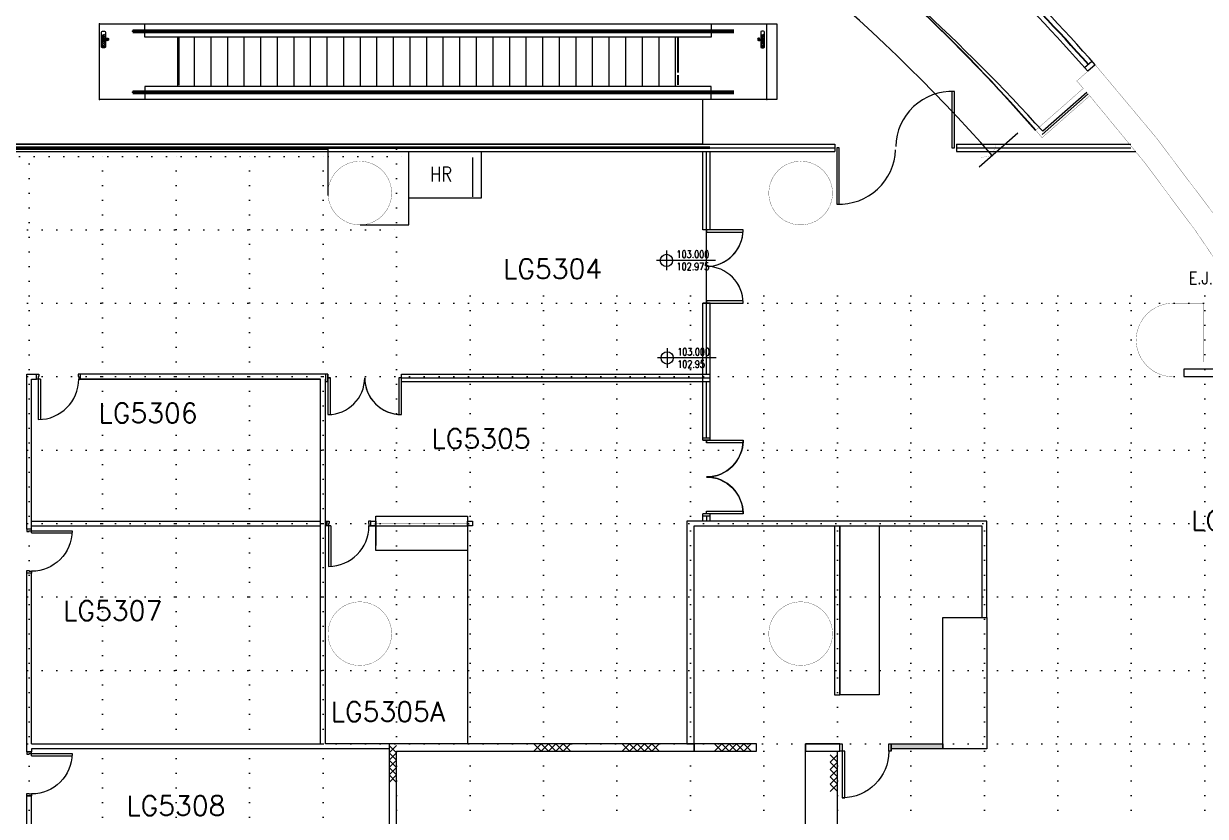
# Model space of a CAD drawing. Header units: millimetres. Extents: x -164841 to 156300, y -101000 to 60475.
# Drawn here: x -54862 to -30739, y 21068 to 37262 of the extents above; entities that cross this region are included whole.
import ezdxf

# ---------------------------------------------------------------- set-up
doc = ezdxf.new("R2010")
doc.units = ezdxf.units.MM
doc.header["$LTSCALE"] = 1200
for name, pattern in [('s2103a$0$CENTER', [2, 1.25, -0.25, 0.25, -0.25]), ('s2103a$0$DASHDOT', [1, 0.5, -0.25, 0, -0.25]), ('s2103a$0$DOT', [0.25, 0, -0.25])]:
    doc.linetypes.add(name, pattern=pattern)
for name, color, linetype in [('s2103a$0$17', 1, 'Continuous'), ('s2103a$0$20', 7, 'Continuous'), ('s2103a$0$23', 7, 'Continuous'), ('s2103a$0$25', 7, 'Continuous'), ('s2103a$0$29', 7, 'Continuous'), ('s2103a$0$35', 7, 'Continuous'), ('s2103a$0$4', 7, 'Continuous'), ('s2103a$0$6', 7, 'Continuous'), ('s2103a$0$7', 7, 'Continuous'), ('s2103a$0$ceil-off', 7, 'Continuous'), ('s2103a$0$dr-new', 2, 'Continuous'), ('s2103a$0$Escalator_1', 1, 'Continuous'), ('s2103a$0$Escalator_2', 1, 'Continuous'), ('s2103a$0$L1', 1, 'Continuous'), ('s2103a$0$L2', 3, 'Continuous'), ('s2103a$0$LG5$0$23', 7, 'Continuous'), ('s2103a$0$LG5$0$25', 7, 'Continuous'), ('s2103a$0$LG5$0$6', 7, 'Continuous'), ('s2103a$0$LG5$0$new addition', 1, 'Continuous'), ('s2103a$0$LG5$0$New partition', 7, 'Continuous'), ('s2103a$0$LG5-Mac-n_dr', 9, 'Continuous'), ('s2103a$0$LG5-Mac-n_wall', 2, 'Continuous'), ('s2103a$0$o-ht-mac', 7, 'Continuous'), ('s2103a$0$ROOM-NO', 4, 'Continuous'), ('s2103a$0$TEM-CALCULATION', 2, 'Continuous'), ('s3103a$0$ROOM-NO', 4, 'Continuous')]:
    doc.layers.add(name, color=color, linetype=linetype)
doc.styles.add('s2103a$0$LG5$0$STANDARD', font='SIMPLEX')
doc.styles.add('s2103a$0$STANDARD', font='SIMPLEX')
doc.styles.add('s3103a$0$LG5$0$STANDARD', font='SIMPLEX')

# ---------------------------------------------------------------- blocks, each defined once
blk = doc.blocks.new('s3103a')
at = {"layer": 's3103a$0$ROOM-NO', "style": 's3103a$0$LG5$0$STANDARD'}
blk.add_text('LG5301', height=400, dxfattribs=at).set_placement((-31028, 26911))
blk = doc.blocks.new('s2103a$0$W82')
at = {"layer": 's2103a$0$23', "color": 8, "linetype": 'Continuous'}
for points in [[(0, 0), (0.0083, -0.1999), (0.1082, -0.1958), (0.0998, 0.0041)], [(3.0233, 0), (3.0156, -0.1999), (2.9157, -0.1961), (2.9234, 0.0038)]]:
    blk.add_lwpolyline(points, close=True, dxfattribs=at)
for centre, radius, start, end in [((1.510408, -37.969921), 38.000077, 87.718344, 92.277678), ((1.49895, -37.969462), 37.800077, 87.700481, 92.259814), ((1.570816, -37.97228), 37.905077, 87.960631, 92.217753), ((1.570816, -37.97228), 37.895077, 87.960672, 92.217708)]:
    blk.add_arc(centre, radius, start, end, dxfattribs=at)
blk = doc.blocks.new('s2103a$0$LEVEL')
at = {"layer": 's2103a$0$35', "linetype": 'Continuous'}
for p, q in [((1, 0), (-0.2, 0)), ((0, 0.2), (0, -0.2))]:
    blk.add_line(p, q, dxfattribs=at)
blk.add_circle((0, 0), 0.125, dxfattribs=at)
at = {"layer": 's2103a$0$35', "linetype": 'Continuous', "style": 's2103a$0$STANDARD', "width": 0.8}
for tag, p in [('TAG2', (0.2063, 0.05)), ('TAG1', (0.2063, -0.2))]:
    blk.add_attdef(tag, p, '', height=0.15, dxfattribs=at)
blk = doc.blocks.new('s2103a$0$ARROW')
at = {"layer": 's2103a$0$25', "color": 14, "linetype": 'Continuous', "const_width": 0.005}
blk.add_lwpolyline([(-0.433, 0.25), (0, 0), (0.433, 0.25)], dxfattribs=at)
blk = doc.blocks.new('s2103a$0$LG5$0$DR825')
for p, q in [((818.5, 100), (818.5, 925)), ((862.5, 100), (862.5, 925)), ((0, 100), (0, 0)), ((37.5, 100), (0, 100)), ((0, 0), (50, 0)), ((37.5, 50), (37.5, 100)), ((50, 50), (37.5, 50)), ((50, 0), (50, 50)), ((818.5, 100), (862.5, 100)), ((850, 50), (862.5, 50)), ((850, 0), (850, 50)), ((900, 0), (850, 0)), ((862.5, 100), (900, 100)), ((862.5, 50), (862.5, 100)), ((900, 100), (900, 0))]:
    blk.add_line(p, q)
blk.add_arc((862.5, 100), 825, 90, 180)

msp = doc.modelspace()

# ---------------------------------------------------------------- hatches: boundary and pattern name
at = {"layer": 's2103a$0$o-ht-mac', "ltscale": 0.4}
msp.add_hatch(color=0, dxfattribs=at).paths.add_polyline_path([(-37150, 22548), (-36100, 22548), (-36100, 22448), (-37150, 22448)])

# ---------------------------------------------------------------- linework, layer by layer
for p, q in [((-44300, 22400), (-44450, 22548)), ((-44450, 22400), (-44300, 22548)), ((-44300, 22400), (-44150, 22548)), ((-44150, 22400), (-44300, 22548)), ((-44150, 22400), (-44000, 22548)), ((-44000, 22400), (-44150, 22548)), ((-44000, 22400), (-43850, 22548)), ((-43850, 22400), (-44000, 22548)), ((-43850, 22400), (-43700, 22548)), ((-43700, 22400), (-43850, 22548)), ((-42491, 22400), (-42641, 22548)), ((-42641, 22400), (-42491, 22548)), ((-42491, 22400), (-42341, 22548)), ((-42341, 22400), (-42491, 22548)), ((-42341, 22400), (-42191, 22548)), ((-42191, 22400), (-42341, 22548)), ((-42191, 22400), (-42041, 22548)), ((-42041, 22400), (-42191, 22548)), ((-42041, 22400), (-41891, 22548)), ((-41891, 22400), (-42041, 22548))]:
    msp.add_line(p, q)
at = {"layer": 's2103a$0$17', "color": 0, "ltscale": 0.4}
for p, q in [((-47775, 27100), (-47675, 27100)), ((-47675, 27000), (-47675, 27100)), ((-45800, 27000), (-45800, 27100)), ((-47775, 27000), (-47675, 27000)), ((-47675, 27000), (-47675, 26600)), ((-47675, 27000), (-47675, 26600)), ((-47675, 27000), (-45800, 27000))]:
    msp.add_line(p, q, dxfattribs=at)
at = {"layer": 's2103a$0$17'}
for p, q in [((-47675, 27000), (-47675, 27100)), ((-47675, 27000), (-47675, 27100)), ((-45800, 27000), (-45800, 27100)), ((-45800, 27000), (-45800, 27100))]:
    msp.add_line(p, q, dxfattribs=at)
at = {"layer": 's2103a$0$17', "color": 0, "ltscale": 0.4}
for points in [[(-47775, 27100), (-47675, 27100), (-47675, 27000), (-47775, 27000)], [(-45800, 26500), (-47675, 26500), (-47675, 27200), (-45800, 27200)], [(-45800, 26500), (-47675, 26500), (-47675, 27200), (-45800, 27200)], [(-45800, 27100), (-45700, 27100), (-45700, 27000), (-45800, 27000)]]:
    msp.add_lwpolyline(points, close=True, dxfattribs=at)
for points, const_width in [([(-47675, 27021), (-47725, 27021), (-47725, 27080), (-47675, 27080), (-47675, 27087), (-47732, 27087), (-47732, 27013), (-47675, 27013)], 0.1), ([(-45800, 27100), (-45700, 27100), (-45700, 22548)], 1), ([(-45800, 27100), (-45700, 27100), (-45700, 22548)], 1), ([(-45800, 27021), (-45750, 27021), (-45750, 27080), (-45800, 27080), (-45800, 27087), (-45742, 27087), (-45742, 27013), (-45800, 27013)], 0.1)]:
    msp.add_lwpolyline(points, dxfattribs=dict(at, const_width=const_width))
for points in [[(-47675, 27025, 0.1, 0.1, 0), (-47725, 27025, 0.1, 0.1, 0), (-47725, 27075, 0.1, 0.1, 0), (-47675, 27075, 0.1, 0.1, 0), (-47675, 27070, 0.1, 0.1, 0), (-47720, 27070, 0.1, 0.1, 0), (-47720, 27030, 0.1, 0.1, 0), (-47675, 27030, 0, 0, 0)], [(-45800, 27025, 0.1, 0.1, 0), (-45750, 27025, 0.1, 0.1, 0), (-45750, 27075, 0.1, 0.1, 0), (-45800, 27075, 0.1, 0.1, 0), (-45800, 27070, 0.1, 0.1, 0), (-45755, 27070, 0.1, 0.1, 0), (-45755, 27030, 0.1, 0.1, 0), (-45800, 27030, 0, 0, 0)]]:
    msp.add_lwpolyline(points, format="xyseb", close=True, dxfattribs=at)
at = {"layer": 's2103a$0$17'}
msp.add_lwpolyline([(-45800, 27000), (-45800, 22548)], dxfattribs=at)
at = {"layer": 's2103a$0$20', "color": 14, "linetype": 'Continuous', "const_width": 5}
msp.add_lwpolyline([(-32987, 36420), (-33363, 36090), (-33231, 35939), (-34203, 35083), (-34071, 34932), (-33098, 35789)], dxfattribs=at)
for points in [[(-29472, 31750, 0.038511), (-32987, 36420, 0.038511)], [(-29970, 31600, 0.034896), (-33100, 35788, 0.034896)]]:
    msp.add_lwpolyline(points, format="xyb", dxfattribs=at)
at = {"layer": 's2103a$0$20', "color": 14, "linetype": 'Continuous'}
msp.add_lwpolyline([(-31175, 30050), (-30325, 30050), (-30325, 30200), (-31175, 30200)], close=True, dxfattribs=at)
at = {"layer": 's2103a$0$23', "color": 14, "linetype": 'Continuous'}
msp.add_lwpolyline([(-56350, 33900), (-56350, 34700), (-48650, 34700), (-48650, 33800)], dxfattribs=at)
at = {"layer": 's2103a$0$29', "color": 15, "linetype": 'Continuous'}
msp.add_line((-35353, 34336), (-34565, 35030), dxfattribs=at)
msp.add_arc((-61500, 11300), 35199, 41.3811, 77.8554, dxfattribs=at)
at = {"layer": 's2103a$0$4', "linetype": 's2103a$0$DOT'}
for p, q in [((-101160, 34550), (-47100, 34550)), ((-54750, 34700), (-54750, 12700)), ((-53250, 16550), (-53250, 34700)), ((-51750, 16550), (-51750, 34700)), ((-50250, 16550), (-50250, 34700)), ((-48750, 16550), (-48750, 34700)), ((-47250, 34700), (-47250, 16550)), ((-128910, 33050), (-47100, 33050)), ((-45750, 31700), (-45750, 6250)), ((-44250, 31700), (-44250, 6250)), ((-42750, 31700), (-42750, 6250)), ((-41250, 31700), (-41250, 6250)), ((-39750, 31700), (-39750, 6250)), ((-38250, 31700), (-38250, 12050)), ((-36750, 31700), (-36750, 6050)), ((-35250, 31700), (-35250, 6050)), ((-33750, 31700), (-33750, 6050)), ((-32250, 31700), (-32250, 6050)), ((-30750, 31700), (-30750, 7550)), ((-128910, 31550), (-29997, 31550)), ((-128910, 30050), (-30000, 30050)), ((-128910, 28550), (-30000, 28550)), ((-128910, 27050), (-30000, 27050)), ((-128910, 25550), (-30000, 25550)), ((-128910, 24050), (-30000, 24050)), ((-128910, 22550), (-30000, 22550))]:
    msp.add_line(p, q, dxfattribs=at)
at = {"layer": 's2103a$0$6', "color": 14, "linetype": 'Continuous', "const_width": 5}
msp.add_lwpolyline([(-47350, 33800, 1), (-48650, 33800, 1)], format="xyb", close=True, dxfattribs=at)
at = {"layer": 's2103a$0$6', "color": 12, "linetype": 'Continuous', "const_width": 5}
for points in [[(-38350, 33800, 1), (-39650, 33800, 1)], [(-47350, 24800, 1), (-48650, 24800, 1)], [(-47350, 24800, 1), (-48650, 24800, 1)], [(-38350, 24800, 1), (-39650, 24800, 1)]]:
    msp.add_lwpolyline(points, format="xyb", close=True, dxfattribs=at)
msp.add_lwpolyline([(-31400, 31550, 1), (-31400, 30050, 1)], format="xyb", dxfattribs=at)
msp.add_lwpolyline([(-31400, 31550), (-30775, 31550), (-30775, 30350), (-31175, 30350), (-31175, 30050), (-31400, 30050)], dxfattribs=at)
at = {"layer": 's2103a$0$7', "color": 14, "linetype": 'Continuous'}
msp.add_arc((-61500, 11300), 36200, 41.0639, 83.8944, dxfattribs=at)
at = {"layer": 's2103a$0$ceil-off', "color": 10, "linetype": 'Continuous'}
for p, q in [((-38150, 22548), (-38150, 22398)), ((-37200, 22398), (-37200, 22548)), ((-37150, 22398), (-37150, 22548)), ((-37150, 22548), (-37150, 22398)), ((-38100, 22398), (-38200, 22398)), ((-38150, 22398), (-38150, 21448)), ((-38100, 21448), (-38100, 22398)), ((-37150, 22398), (-37200, 22398)), ((-38150, 21448), (-38100, 21448))]:
    msp.add_line(p, q, dxfattribs=at)
at = {"layer": 's2103a$0$ceil-off', "color": 10, "linetype": 'Continuous', "extrusion": (0, 0, -1)}
msp.add_ellipse((-38150, 22398), major_axis=(672, -672), ratio=1, start_param=5.497787, end_param=7.068583, dxfattribs=at)
at = {"layer": 's2103a$0$dr-new'}
for p, q in [((-41000, 30100), (-41000, 31552)), ((-40850, 30100), (-40850, 31552)), ((-48650, 29950), (-48650, 30100)), ((-48650, 30100), (-48650, 29950)), ((-48650, 30025), (-48600, 30025)), ((-48600, 30025), (-48650, 30025)), ((-48600, 29275), (-48600, 30025)), ((-47200, 30025), (-47200, 29275)), ((-47150, 29275), (-47150, 30025)), ((-48650, 29275), (-48600, 29275)), ((-47200, 29275), (-47150, 29275))]:
    msp.add_line(p, q, dxfattribs=at)
for points in [[(-48650, 29275), (-48600, 29275), (-48600, 30025), (-48650, 30025)], [(-47200, 29275), (-47150, 29275), (-47150, 30025), (-47200, 30025)]]:
    msp.add_lwpolyline(points, close=True, dxfattribs=at)
for centre, start, end in [((-48650, 30025), 270, 0), ((-47150, 30025), 180, 270)]:
    msp.add_arc(centre, 750, start, end, dxfattribs=at)
for centre, start_param, end_param in [((-48650, 30025), 3.926991, 5.497787), ((-47150, 30025), 2.356194, 3.926991)]:
    msp.add_ellipse(centre, major_axis=(530, 530), ratio=1, start_param=start_param, end_param=end_param, dxfattribs=at)
at = {"layer": 's2103a$0$Escalator_1', "color": 1, "linetype": 'Continuous'}
for p, q in [((-53312, 35710), (-53312, 37257)), ((-53312, 35710), (-53312, 37257)), ((-52389, 36986), (-52389, 37257)), ((-40826, 37257), (-40826, 36986)), ((-53271, 36790), (-53271, 37090)), ((-53251, 37110), (-53211, 37110)), ((-53191, 37090), (-53191, 36790)), ((-53156, 36940), (-53180, 36954)), ((-53156, 36940), (-53180, 36926)), ((-53164, 36950), (-53178, 36957)), ((-53164, 36930), (-53178, 36922)), ((-52171, 36986), (-52389, 36986)), ((-51853, 36986), (-52171, 36986)), ((-41484, 36986), (-51853, 36986)), ((-51723, 36971), (-51683, 36971)), ((-51723, 36946), (-51683, 36946)), ((-51723, 36921), (-51683, 36921)), ((-51713, 35980), (-51713, 36986)), ((-51374, 35980), (-51374, 36986)), ((-51036, 35980), (-51036, 36986)), ((-50697, 35980), (-50697, 36986)), ((-50358, 35980), (-50358, 36986)), ((-50020, 35980), (-50020, 36986)), ((-49681, 35980), (-49681, 36986)), ((-49342, 35980), (-49342, 36986)), ((-49004, 35980), (-49004, 36986)), ((-48665, 35980), (-48665, 36986)), ((-48326, 35980), (-48326, 36986)), ((-47988, 35980), (-47988, 36986)), ((-47649, 35980), (-47649, 36986)), ((-47311, 35980), (-47311, 36986)), ((-46972, 35980), (-46972, 36986)), ((-46633, 35980), (-46633, 36986)), ((-46295, 35980), (-46295, 36986)), ((-45956, 35980), (-45956, 36986)), ((-45617, 35980), (-45617, 36986)), ((-45279, 35980), (-45279, 36986)), ((-44940, 35980), (-44940, 36986)), ((-44601, 35980), (-44601, 36986)), ((-44263, 35980), (-44263, 36986)), ((-43924, 35980), (-43924, 36986)), ((-43586, 35980), (-43586, 36986)), ((-43247, 35980), (-43247, 36986)), ((-42908, 35980), (-42908, 36986)), ((-42570, 35980), (-42570, 36986)), ((-42231, 35980), (-42231, 36986)), ((-41892, 35980), (-41892, 36986)), ((-41554, 35980), (-41554, 36986)), ((-41484, 36971), (-41524, 36971)), ((-41484, 36946), (-41524, 36946)), ((-41484, 36921), (-41524, 36921)), ((-40844, 36986), (-41484, 36986)), ((-40826, 36986), (-41044, 36986)), ((-53211, 36770), (-53251, 36770)), ((-51723, 36896), (-51683, 36896)), ((-51723, 36871), (-51683, 36871)), ((-51723, 36846), (-51683, 36846)), ((-51723, 36821), (-51683, 36821)), ((-51723, 36796), (-51683, 36796)), ((-51723, 36771), (-51683, 36771)), ((-51723, 36746), (-51683, 36746)), ((-51723, 36721), (-51683, 36721)), ((-51723, 36696), (-51683, 36696)), ((-51723, 36671), (-51683, 36671)), ((-41484, 36896), (-41524, 36896)), ((-41484, 36871), (-41524, 36871)), ((-41484, 36846), (-41524, 36846)), ((-41484, 36821), (-41524, 36821)), ((-41484, 36796), (-41524, 36796)), ((-41484, 36771), (-41524, 36771)), ((-41484, 36746), (-41524, 36746)), ((-41484, 36721), (-41524, 36721)), ((-41484, 36696), (-41524, 36696)), ((-41484, 36671), (-41524, 36671)), ((-51723, 36646), (-51683, 36646)), ((-51723, 36621), (-51683, 36621)), ((-51723, 36596), (-51683, 36596)), ((-51723, 36571), (-51683, 36571)), ((-51723, 36546), (-51683, 36546)), ((-51723, 36521), (-51683, 36521)), ((-51723, 36496), (-51683, 36496)), ((-51723, 36471), (-51683, 36471)), ((-51723, 36446), (-51683, 36446)), ((-41484, 36646), (-41524, 36646)), ((-41484, 36621), (-41524, 36621)), ((-41484, 36596), (-41524, 36596)), ((-41484, 36571), (-41524, 36571)), ((-41484, 36546), (-41524, 36546)), ((-41484, 36521), (-41524, 36521)), ((-41484, 36496), (-41524, 36496)), ((-41484, 36471), (-41524, 36471)), ((-41484, 36446), (-41524, 36446)), ((-51723, 36421), (-51683, 36421)), ((-51723, 36396), (-51683, 36396)), ((-51723, 36371), (-51683, 36371)), ((-51723, 36346), (-51683, 36346)), ((-51723, 36321), (-51683, 36321)), ((-51723, 36296), (-51683, 36296)), ((-51723, 36271), (-51683, 36271)), ((-51723, 36246), (-51683, 36246)), ((-51723, 36221), (-51683, 36221)), ((-51723, 36221), (-51683, 36221)), ((-51723, 36196), (-51683, 36196)), ((-41484, 36421), (-41524, 36421)), ((-41484, 36396), (-41524, 36396)), ((-41484, 36371), (-41524, 36371)), ((-41484, 36346), (-41524, 36346)), ((-41484, 36321), (-41524, 36321)), ((-41484, 36296), (-41524, 36296)), ((-41484, 36271), (-41524, 36271)), ((-41484, 36196), (-41524, 36196)), ((-52171, 35980), (-52389, 35980)), ((-52389, 35980), (-52389, 35710)), ((-51853, 35980), (-52171, 35980)), ((-41484, 35980), (-51853, 35980)), ((-51723, 36171), (-51683, 36171)), ((-51723, 36146), (-51683, 36146)), ((-51723, 36121), (-51683, 36121)), ((-51723, 36096), (-51683, 36096)), ((-51723, 36071), (-51683, 36071)), ((-51723, 36046), (-51683, 36046)), ((-51723, 36020), (-51683, 36020)), ((-41484, 36171), (-41524, 36171)), ((-41484, 36146), (-41524, 36146)), ((-41484, 36121), (-41524, 36121)), ((-41484, 36096), (-41524, 36096)), ((-41484, 36071), (-41524, 36071)), ((-41484, 36046), (-41524, 36046)), ((-41484, 36020), (-41524, 36020)), ((-40844, 35980), (-41484, 35980)), ((-40826, 35980), (-41044, 35980)), ((-40826, 35710), (-40826, 35980))]:
    msp.add_line(p, q, dxfattribs=at)
at = {"layer": 's2103a$0$Escalator_1'}
msp.add_line((-39690, 35710), (-39690, 37257), dxfattribs=at)
at = {"layer": 's2103a$0$Escalator_1', "color": 2}
for p, q in [((-39852, 36940), (-39827, 36954)), ((-39852, 36940), (-39827, 36926)), ((-39844, 36950), (-39830, 36957)), ((-39844, 36930), (-39830, 36922)), ((-39816, 37090), (-39816, 36790)), ((-39756, 37110), (-39796, 37110)), ((-39736, 36790), (-39736, 37090)), ((-39796, 36770), (-39756, 36770))]:
    msp.add_line(p, q, dxfattribs=at)
at = {"layer": 's2103a$0$Escalator_1', "color": 1, "linetype": 'Continuous', "const_width": 1}
msp.add_lwpolyline([(-52389, 38813), (-53312, 38813), (-53312, 35710), (-52389, 35710)], dxfattribs=at)
at = {"layer": 's2103a$0$Escalator_1', "color": 1, "linetype": 'Continuous'}
msp.add_lwpolyline([(-53312, 35710), (-53312, 37257), (-39490, 37257), (-39490, 35710)], close=True, dxfattribs=at)
at = {"layer": 's2103a$0$Escalator_1', "color": 1}
for points in [[(-52640, 37106, 81.6, 81.6, 0), (-40360, 37106, 81.6, 81.6, 0)], [(-52640, 35861, 81.6, 81.6, 0), (-40360, 35861, 81.6, 81.6, 0)]]:
    msp.add_lwpolyline(points, format="xyseb", dxfattribs=at)
at = {"layer": 's2103a$0$Escalator_1', "color": 1, "linetype": 'Continuous', "extrusion": (0, 0, -1)}
for centre, major_axis, start_param, end_param in [((-53251, 37090), (-20, 0), -0.000214, 1.570582), ((-53211, 37090), (20, 0), -1.570582, 0.000214), ((-53156, 36940), (-19.7, 19.7), 4.978556, 6.017018), ((-53156, 36940), (27.9, 0), 3.829474, 8.736897), ((-53156, 36940), (-12.7, 0), 0.897784, 5.385401), ((-53251, 36790), (20, 0), 1.57101, 3.141807), ((-53211, 36790), (-20, 0), 3.141378, 4.712175)]:
    msp.add_ellipse(centre, major_axis=major_axis, ratio=1, start_param=start_param, end_param=end_param, dxfattribs=at)
at = {"layer": 's2103a$0$Escalator_1', "color": 2}
for centre, major_axis, start_param, end_param in [((-39852, 36940), (-27.9, 0), 3.829474, 8.736897), ((-39852, 36940), (12.7, 0), 0.897784, 5.385401), ((-39852, 36940), (19.7, 19.7), 4.978556, 6.017018), ((-39796, 37090), (-20, 0), -1.570582, 0.000214), ((-39756, 37090), (20, 0), -0.000214, 1.570582), ((-39796, 36790), (20, 0), 3.141378, 4.712175), ((-39756, 36790), (-20, 0), 1.57101, 3.141807)]:
    msp.add_ellipse(centre, major_axis=major_axis, ratio=1, start_param=start_param, end_param=end_param, dxfattribs=at)
at = {"layer": 's2103a$0$Escalator_1', "color": 1, "linetype": 'Continuous'}
for p in [(-53312, 37257), (-52638, 37106), (-53312, 35710), (-52638, 35861)]:
    msp.add_point(p, dxfattribs=at)
at = {"layer": 's2103a$0$Escalator_1', "color": 1}
for p in [(-40560, 37106), (-40560, 35861)]:
    msp.add_point(p, dxfattribs=at)
at = {"layer": 's2103a$0$Escalator_1'}
msp.add_point((-39690, 35710), dxfattribs=at)
at = {"layer": 's2103a$0$Escalator_2'}
for p, q in [((-41000, 34800), (-41000, 35710)), ((-33133, 35825), (-34070, 35000)), ((-33159, 35855), (-34059, 35063))]:
    msp.add_line(p, q, dxfattribs=at)
for points, const_width in [([(-47000, 34650), (-40850, 34650), (-40850, 35710)], 1), ([(-33231, 35939), (-34203, 35083), (-34071, 34932), (-33098, 35789)], 5), ([(-40905, 34800), (-40905, 35685), (-40945, 35685), (-40945, 34800)], 1)]:
    msp.add_lwpolyline(points, dxfattribs=dict(at, const_width=const_width))
for centre, radius, start, end in [((-61507, 11311), 36204, 41.0438, 52.4054), ((-62114, 9721), 37806, 42.0906, 53.1103)]:
    msp.add_arc(centre, radius, start, end, dxfattribs=at)
at = {"layer": 's2103a$0$L1'}
for p, q in [((-47250, 22513), (-47400, 22363)), ((-47250, 22363), (-47400, 22513)), ((-44300, 22400), (-44450, 22550)), ((-44450, 22400), (-44300, 22550)), ((-44300, 22400), (-44150, 22550)), ((-44150, 22400), (-44300, 22550)), ((-44150, 22400), (-44000, 22550)), ((-44000, 22400), (-44150, 22550)), ((-44000, 22400), (-43850, 22550)), ((-43850, 22400), (-44000, 22550)), ((-43850, 22400), (-43700, 22550)), ((-43700, 22400), (-43850, 22550)), ((-42491, 22400), (-42641, 22550)), ((-42641, 22400), (-42491, 22550)), ((-42491, 22400), (-42341, 22550)), ((-42341, 22400), (-42491, 22550)), ((-42341, 22400), (-42191, 22550)), ((-42191, 22400), (-42341, 22550)), ((-42191, 22400), (-42041, 22550)), ((-42041, 22400), (-42191, 22550)), ((-42041, 22400), (-41891, 22550)), ((-41891, 22400), (-42041, 22550)), ((-40610, 22400), (-40760, 22550)), ((-40760, 22400), (-40610, 22550)), ((-40610, 22400), (-40460, 22550)), ((-40460, 22400), (-40610, 22550)), ((-40460, 22400), (-40310, 22550)), ((-40310, 22400), (-40460, 22550)), ((-40310, 22400), (-40160, 22550)), ((-40160, 22400), (-40310, 22550)), ((-40160, 22400), (-40010, 22550)), ((-40010, 22400), (-40160, 22550)), ((-47250, 22363), (-47400, 22213)), ((-47250, 22213), (-47400, 22363)), ((-47250, 22213), (-47400, 22063)), ((-47250, 22063), (-47400, 22213)), ((-38250, 22176), (-38400, 22326)), ((-38250, 22326), (-38400, 22176)), ((-47250, 22063), (-47400, 21913)), ((-47250, 21913), (-47400, 22063)), ((-38250, 22026), (-38400, 22176)), ((-38250, 22176), (-38400, 22026)), ((-38250, 21876), (-38400, 22026)), ((-38250, 22026), (-38400, 21876)), ((-47250, 21763), (-47400, 21913)), ((-47250, 21913), (-47400, 21763)), ((-38250, 21726), (-38400, 21876)), ((-38250, 21876), (-38400, 21726)), ((-38250, 21726), (-38400, 21576)), ((-38250, 21576), (-38400, 21726))]:
    msp.add_line(p, q, dxfattribs=at)
at = {"layer": 's2103a$0$L2', "const_width": 1}
for points in [[(-51723, 35990), (-52382, 35990), (-52382, 35720), (-53312, 35720), (-53312, 37257), (-52382, 37257), (-52382, 36996), (-51723, 36996), (-51723, 35995)], [(-41484, 35990), (-40826, 35990), (-40826, 35720), (-39690, 35720), (-39690, 37257), (-40826, 37257), (-40826, 36996), (-41484, 36996), (-41484, 35995)]]:
    msp.add_lwpolyline(points, close=True, dxfattribs=at)
at = {"layer": 's2103a$0$LG5$0$23', "color": 14, "linetype": 'Continuous'}
msp.add_line((-57650, 34650), (-47000, 34650), dxfattribs=at)
at = {"layer": 's2103a$0$LG5$0$23', "color": 14}
msp.add_line((-47000, 34650), (-40850, 34650), dxfattribs=at)
at = {"layer": 's2103a$0$LG5$0$23', "color": 14, "linetype": 'Continuous'}
for points in [[(-40852, 34709), (-57730, 34709), (-57730, 48626)], [(-40852, 34739), (-57700, 34739), (-57700, 48626)], [(-41000, 34800), (-57650, 34800), (-57650, 42150), (-57000, 42150)]]:
    msp.add_lwpolyline(points, dxfattribs=at)
at = {"layer": 's2103a$0$LG5$0$23', "color": 2, "linetype": 'Continuous'}
msp.add_lwpolyline([(-47992, 33150), (-47000, 33150), (-47000, 34650)], dxfattribs=at)
at = {"layer": 's2103a$0$LG5$0$25', "color": 10, "linetype": 'Continuous'}
for p, q in [((-38900, 16450), (-38900, 22550)), ((-38200, 22398), (-38200, 22548)), ((-38200, 22398), (-38200, 22548)), ((-38200, 22548), (-38150, 22548)), ((-37200, 22548), (-37150, 22548)), ((-38250, 16450), (-38250, 22400))]:
    msp.add_line(p, q, dxfattribs=at)
at = {"layer": 's2103a$0$LG5$0$6', "color": 2, "linetype": 'Continuous', "const_width": 5}
msp.add_lwpolyline([(-47350, 24800, 1), (-48650, 24800, 1)], format="xyb", close=True, dxfattribs=at)
at = {"layer": 's2103a$0$LG5$0$new addition', "color": 0, "ltscale": 0.4}
msp.add_lwpolyline([(-48700, 27100), (-48675, 27100), (-48675, 27000), (-48700, 27000)], dxfattribs=at)
at = {"layer": 's2103a$0$LG5$0$new addition', "color": 0, "linetype": 's2103a$0$DASHDOT', "ltscale": 0.4, "const_width": 10}
msp.add_lwpolyline([(-47720, 27050), (-45800, 27050)], dxfattribs=at)
at = {"layer": 's2103a$0$LG5$0$New partition', "color": 14}
msp.add_line((-56350, 34800), (-40850, 34800), dxfattribs=at)
at = {"layer": 's2103a$0$LG5$0$New partition', "color": 2, "linetype": 'Continuous'}
msp.add_line((-48650, 34650), (-48650, 33800), dxfattribs=at)
at = {"layer": 's2103a$0$LG5$0$New partition', "ltscale": 0.4}
for p, q in [((-48650, 34650), (-48650, 33750)), ((-45692, 33725), (-45692, 34525))]:
    msp.add_line(p, q, dxfattribs=at)
at = {"layer": 's2103a$0$LG5$0$New partition'}
for p, q in [((-54800, 26938), (-54800, 30100)), ((-54800, 30100), (-54600, 30100)), ((-54700, 26938), (-54700, 30000)), ((-54700, 30000), (-54600, 30000)), ((-54600, 30000), (-54600, 30100)), ((-53700, 30000), (-53700, 30100)), ((-53700, 30000), (-53700, 30100)), ((-53700, 30000), (-48800, 30000)), ((-48800, 27100), (-48800, 30000)), ((-47150, 30100), (-40850, 30100)), ((-47150, 29950), (-47150, 30100)), ((-47150, 30025), (-40850, 30025)), ((-47150, 29950), (-40850, 29950)), ((-54700, 27100), (-48800, 27100)), ((-54700, 26938), (-54800, 26938)), ((-54700, 27000), (-48800, 27000)), ((-54800, 22388), (-54800, 26038)), ((-54700, 26038), (-54800, 26038)), ((-54700, 26038), (-54800, 26038)), ((-54700, 22550), (-54700, 26038)), ((-54800, 17975), (-54800, 21488)), ((-54700, 21488), (-54800, 21488)), ((-54700, 21488), (-54800, 21488)), ((-54700, 21488), (-54800, 21488)), ((-54700, 17975), (-54700, 21488))]:
    msp.add_line(p, q, dxfattribs=at)
at = {"layer": 's2103a$0$LG5$0$New partition', "color": 0, "ltscale": 0.4}
msp.add_line((-54800, 21488), (-54700, 21488), dxfattribs=at)
at = {"layer": 's2103a$0$LG5$0$New partition', "ltscale": 0.4}
msp.add_lwpolyline([(-47000, 33700), (-45517, 33700), (-45517, 34650)], dxfattribs=at)
at = {"layer": 's2103a$0$LG5$0$New partition'}
for points in [[(-54700, 22550), (-48800, 22550), (-48800, 30000), (-53700, 30000)], [(-48650, 30000), (-48650, 30100), (-53700, 30100)], [(-47400, 22550), (-48700, 22550), (-48700, 30000)], [(-47400, 22450), (-48800, 22450), (-54700, 22450), (-54700, 22388), (-54800, 22388), (-54700, 22388)]]:
    msp.add_lwpolyline(points, dxfattribs=at)
at = {"layer": 's2103a$0$LG5$0$New partition', "color": 0, "ltscale": 0.4}
msp.add_lwpolyline([(-48700, 29950), (-48650, 29950), (-48650, 30100), (-48700, 30100)], close=True, dxfattribs=at)
at = {"layer": 's2103a$0$LG5-Mac-n_dr'}
for p, q in [((-40850, 33052), (-41000, 33052)), ((-40175, 33052), (-40925, 33052)), ((-40175, 33002), (-40175, 33052)), ((-40925, 33002), (-40175, 33002)), ((-40850, 31552), (-41000, 31552)), ((-41000, 31552), (-40850, 31552)), ((-40925, 31552), (-40925, 31602)), ((-40175, 31602), (-40925, 31602)), ((-40925, 31602), (-40925, 31552)), ((-40925, 31552), (-40175, 31552)), ((-40175, 31552), (-40175, 31602)), ((-41000, 28800), (-40850, 28800)), ((-40850, 28750), (-41000, 28750)), ((-41000, 28750), (-40850, 28750)), ((-40925, 28750), (-40925, 28700)), ((-40925, 28700), (-40925, 28750)), ((-40925, 28750), (-40175, 28750)), ((-40175, 28750), (-40175, 28700)), ((-40175, 28700), (-40925, 28700)), ((-40925, 27300), (-40175, 27300)), ((-40175, 27300), (-40175, 27250)), ((-41000, 27100), (-41000, 27250)), ((-40850, 27250), (-41000, 27250)), ((-40850, 27200), (-41000, 27200)), ((-40850, 27200), (-41000, 27200)), ((-40175, 27250), (-40925, 27250)), ((-40850, 27100), (-40850, 27250))]:
    msp.add_line(p, q, dxfattribs=at)
for points in [[(-35861, 34725), (-35861, 35874), (-35911, 35874), (-35911, 34725)], [(-38261, 34725), (-38261, 33576), (-38211, 33576), (-38211, 34725)], [(-40175, 33002), (-40175, 33052), (-40925, 33052), (-40925, 33002)], [(-40175, 31552), (-40175, 31602), (-40925, 31602), (-40925, 31552)], [(-40175, 28750), (-40175, 28700), (-40925, 28700), (-40925, 28750)], [(-40175, 27300), (-40175, 27250), (-40925, 27250), (-40925, 27300)]]:
    msp.add_lwpolyline(points, close=True, dxfattribs=at)
at = {"layer": 's2103a$0$LG5-Mac-n_dr', "color": 0, "ltscale": 0.4}
for centre, start, end in [((-35911, 34725), 87.5081, 178.5579), ((-38211, 34725), 267.5081, 357.8525)]:
    msp.add_arc(centre, 1150, start, end, dxfattribs=at)
at = {"layer": 's2103a$0$LG5-Mac-n_dr'}
for centre, start, end in [((-40925, 33052), 270, 0), ((-40925, 31552), 0, 90), ((-40925, 28750), 270, 0), ((-40925, 27250), 0, 90)]:
    msp.add_arc(centre, 750, start, end, dxfattribs=at)
for centre, major_axis, start_param, end_param in [((-40925, 33052), (-530, 530), 2.356194, 3.926991), ((-40925, 31552), (530, 530), 5.497787, 7.068583)]:
    msp.add_ellipse(centre, major_axis=major_axis, ratio=1, start_param=start_param, end_param=end_param, dxfattribs=at)
at = {"layer": 's2103a$0$LG5-Mac-n_dr', "extrusion": (0, 0, -1)}
for centre, major_axis, start_param, end_param in [((-40925, 28750), (530, -530), 5.497787, 7.068583), ((-40925, 27250), (-530, -530), 2.356194, 3.926991)]:
    msp.add_ellipse(centre, major_axis=major_axis, ratio=1, start_param=start_param, end_param=end_param, dxfattribs=at)
at = {"layer": 's2103a$0$LG5-Mac-n_wall'}
for p, q in [((-40850, 34800), (-38300, 34800)), ((-38300, 34800), (-38300, 34650)), ((-35822, 34800), (-32259, 34800)), ((-35822, 34800), (-35822, 34650)), ((-41000, 33052), (-41000, 34650)), ((-40925, 30100), (-40925, 34650)), ((-40850, 34725), (-38300, 34725)), ((-40850, 33052), (-40850, 34650)), ((-40850, 34650), (-38300, 34650)), ((-35822, 34725), (-32259, 34725)), ((-35822, 34650), (-32157, 34650)), ((-41000, 28750), (-41000, 30100)), ((-40925, 28800), (-40925, 29950)), ((-40850, 28750), (-40850, 30100))]:
    msp.add_line(p, q, dxfattribs=at)
for points in [[(-41175, 22548), (-41175, 27000), (-38300, 27000), (-35300, 27000), (-35300, 25130), (-35200, 25130), (-35200, 27100), (-41325, 27100), (-41325, 22548)], [(-38200, 27000), (-38200, 23546), (-38300, 23546), (-38300, 27000)], [(-47250, 16550), (-47250, 18125), (-47250, 18125), (-47250, 22400), (-41175, 22400), (-41175, 22548), (-47400, 22548), (-47400, 17975), (-47400, 17975), (-47400, 16550)], [(-38200, 22550), (-38900, 22550), (-38900, 22400), (-38200, 22400)], [(-37150, 22548), (-36100, 22548), (-36100, 22448), (-37150, 22448)]]:
    msp.add_lwpolyline(points, close=True, dxfattribs=at)
at = {"layer": 's2103a$0$TEM-CALCULATION', "color": 0, "ltscale": 0.4}
for p, q in [((-40925, 27200), (-40925, 27100)), ((-38900, 22550), (-38200, 22550))]:
    msp.add_line(p, q, dxfattribs=at)
for points in [[(-37400, 23548), (-38200, 23548), (-38200, 27000), (-37400, 27000)], [(-36100, 25130), (-35200, 25130), (-35200, 22448), (-36100, 22448)], [(-41175, 22400), (-39900, 22400), (-39900, 22550), (-41175, 22550)]]:
    msp.add_lwpolyline(points, close=True, dxfattribs=at)

# ---------------------------------------------------------------- block references
msp.add_blockref('s3103a', (0, 0))
at = {"xscale": 999.9979999999999, "yscale": 999.9979999999999, "zscale": 1000}
for p, values in [((-41740, 32425), {'TAG1': '102.975', 'TAG2': '103.000'}), ((-41726, 30433), {'TAG1': '102.95', 'TAG2': '103.000'})]:
    msp.add_blockref('s2103a$0$LEVEL', p, dxfattribs=at).add_auto_attribs(values)
at = {"layer": 's2103a$0$20', "color": 14, "linetype": 'Continuous', "xscale": 999.9979999999999, "yscale": 999.9979999999999, "zscale": 1000, "rotation": 313.571134}
msp.add_blockref('s2103a$0$W82', (-35071, 38610), dxfattribs=at)
at = {"layer": 's2103a$0$29', "xscale": 500, "yscale": 500, "zscale": 1000, "rotation": 40.74824700000001}
msp.add_blockref('s2103a$0$ARROW', (-35089, 34569), dxfattribs=at)
at = {"layer": 's2103a$0$dr-new', "rotation": 180}
for p in [(-53700, 30100), (-47775, 27100)]:
    msp.add_blockref('s2103a$0$LG5$0$DR825', p, dxfattribs=at)
at = {"layer": 's2103a$0$dr-new', "xscale": -1, "rotation": 270}
for p in [(-54800, 26038), (-54800, 21488)]:
    msp.add_blockref('s2103a$0$LG5$0$DR825', p, dxfattribs=at)

# ---------------------------------------------------------------- texts
at = {"layer": 's2103a$0$7', "color": 2, "linetype": 's2103a$0$CENTER', "style": 's2103a$0$STANDARD', "width": 0.84}
msp.add_text('E.J.', height=250, dxfattribs=at).set_placement((-31076, 31939))
at = {"layer": 's2103a$0$Escalator_1', "color": 1, "linetype": 'Continuous', "style": 's2103a$0$STANDARD'}
msp.add_text('TOSHIBA', height=50, rotation=90, dxfattribs=at).set_placement((-53207, 36776))
at = {"layer": 's2103a$0$Escalator_1', "color": 2, "style": 's2103a$0$STANDARD'}
msp.add_text('TOSHIBA', height=50, rotation=90, dxfattribs=at).set_placement((-39750, 36776))
at = {"layer": 's2103a$0$LG5$0$New partition', "ltscale": 0.4, "style": 's2103a$0$STANDARD', "width": 0.8}
msp.add_text('HR', height=300, dxfattribs=at).set_placement((-46562, 34038))
at = {"layer": 's2103a$0$ROOM-NO', "style": 's2103a$0$LG5$0$STANDARD'}
for s, p in [('LG5304', (-45075, 32053)), ('LG5306', (-53333, 29106)), ('LG5305', (-46536, 28586)), ('LG5307', (-54055, 25071)), ('LG5305A', (-48593, 23007)), ('LG5308', (-52766, 21085))]:
    msp.add_text(s, height=400, dxfattribs=at).set_placement(p)

doc.saveas('drawing.dxf')
